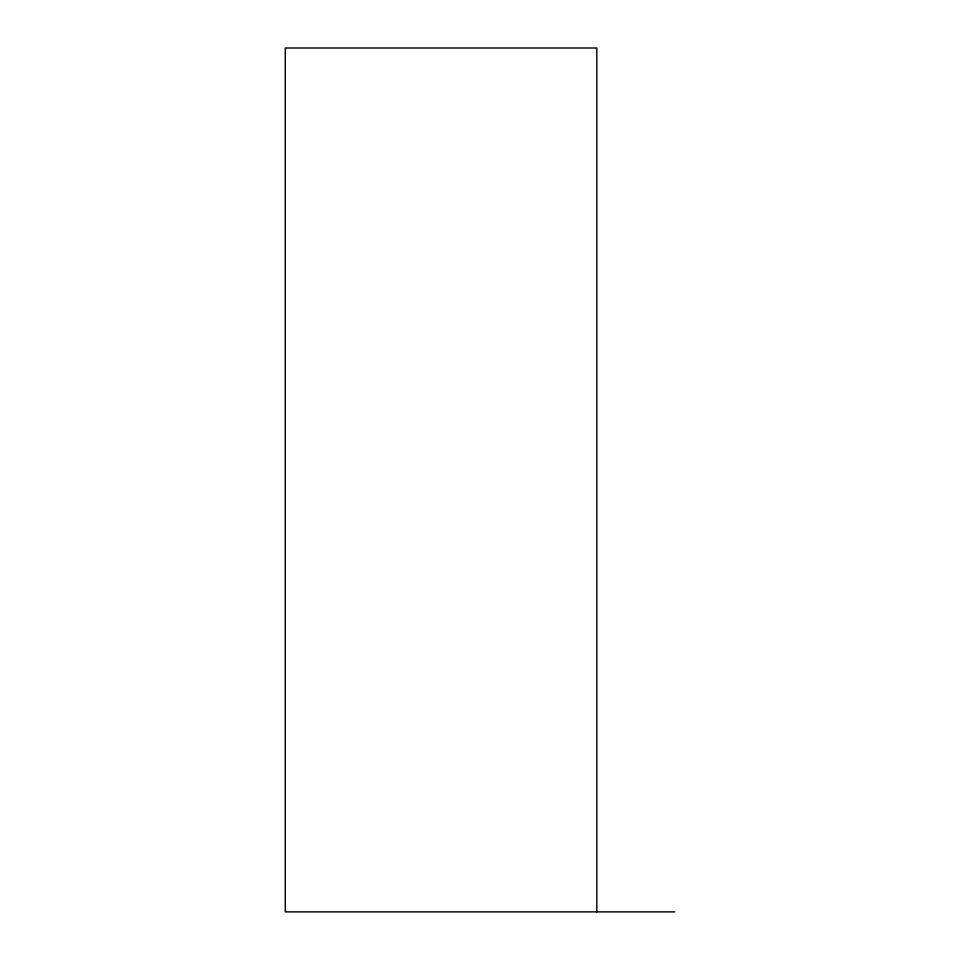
<?xml version="1.0" encoding="UTF-8"?>
<svg xmlns="http://www.w3.org/2000/svg" width="960" height="960" viewBox="0 0 960 960"><rect width="100%" height="100%" fill="white"/><g stroke="black" fill="none" stroke-linecap="round" stroke-linejoin="round"><path stroke-width="1.44" d="M674.712 911.88L285.288 911.88L285.288 48L596.82 48L596.82 911.88"/></g></svg>
